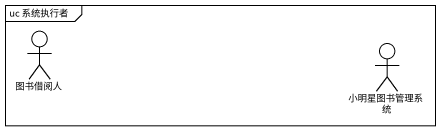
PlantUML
@startuml
mainframe uc 系统执行者
actor 图书借阅人
actor 小明星图书管理系统
@enduml
